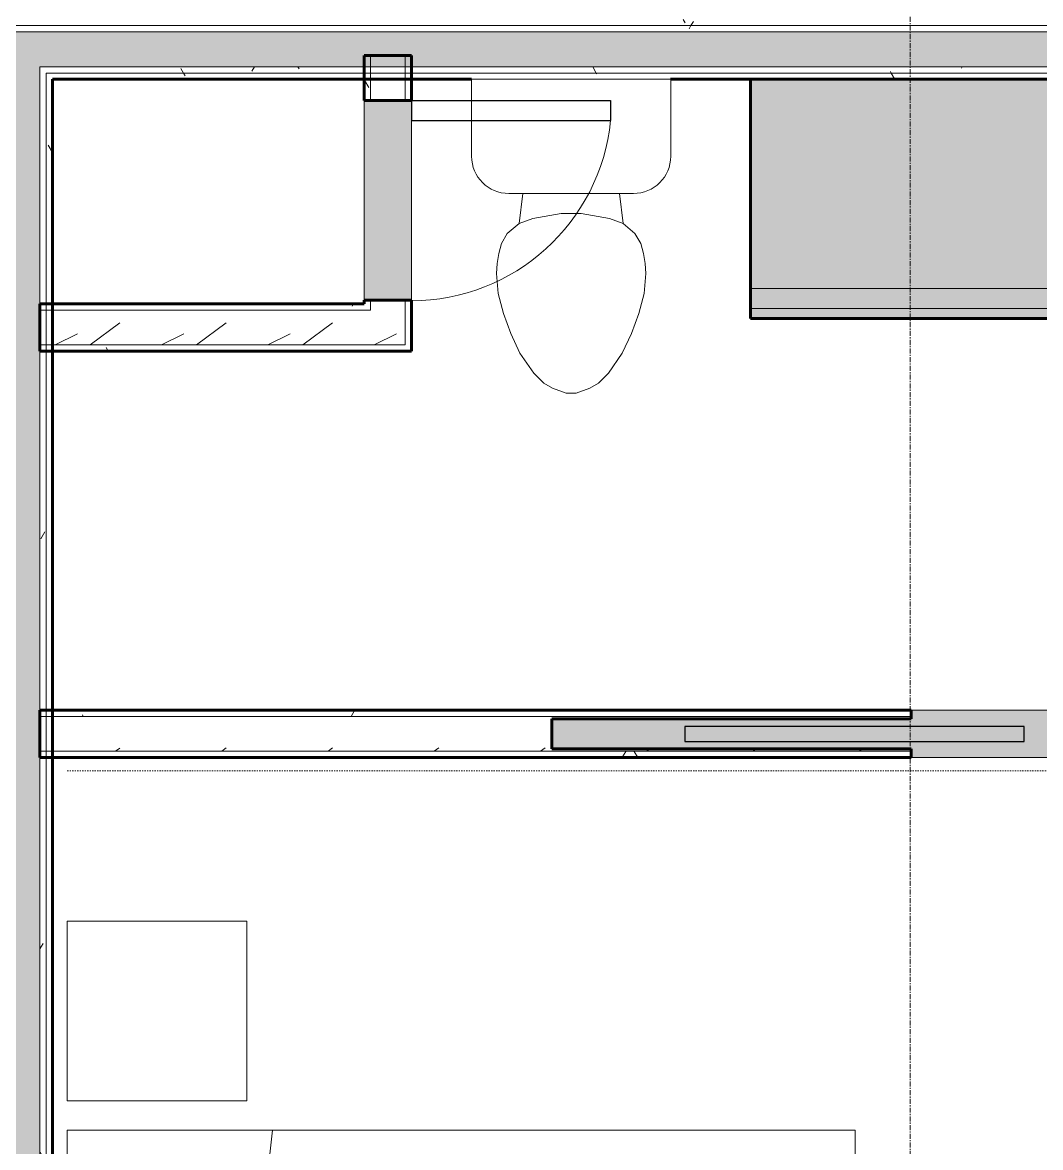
# Model space of a CAD drawing. Header units: inches. Extents: x -4061 to -1937, y 10959 to 12323.
# Drawn here: x -2916.3 to -2814.3, y 11536.2 to 11649 of the extents above; entities that cross this region are included whole.
import ezdxf

# ---------------------------------------------------------------- set-up
doc = ezdxf.new("R2010")
doc.units = ezdxf.units.IN
doc.header["$MEASUREMENT"] = 0
doc.linetypes.add('Dash', pattern=[0.25, 0.125, -0.125])
doc.linetypes.add('Grid Line 1_2_', pattern=[0.875, 0.5, -0.125, 0.125, -0.125])
for name, color, linetype, lineweight in [('0-1', 7, 'Continuous', 5), ('0-2', 250, 'Continuous', 9), ('A-DOOR-1', 250, 'Continuous', 9), ('A-DOOR-2', 50, 'Continuous', 30), ('A-WALL', 113, 'Continuous', 18), ('A-WALL-1', 8, 'Continuous', 5), ('A-WALL-2', 10, 'Continuous', 60), ('A-WALL-3', 7, 'Continuous', 18), ('A-WALL-PATT-1', 250, 'Continuous', 9), ('A-WALL-PATT-2', 253, 'Continuous', 9), ('A-WALL-PATT-4', 111, 'Continuous', 9), ('I-FURN-1', 250, 'Continuous', 9), ('I-FURN-HDLN-1', 250, 'Dash', 9), ('I-WALL-2', 2, 'Continuous', 60), ('P-SANR-FIXT-2', 250, 'Continuous', 9), ('Q-CASE-1', 9, 'Continuous', 9), ('Q-CASE-2', 10, 'Continuous', 60), ('Q-CASE-3', 250, 'Continuous', 9), ('S-GRID-1', 1, 'Grid Line 1_2_', 9)]:
    doc.layers.add(name, color=color, linetype=linetype, lineweight=lineweight)
pattern_1 = [(0, (0, 0), (20.48, 5.12), [0.845, -14.515, 0.845, -14.515, -81.92]), (0, (0, 0), (20.48, 5.12), [-30.72, 0.845, -29.875, 0.845, -14.515, -35.84]), (0, (0, 0), (20.48, 5.12), [-76.8, 0.845, -9.395, 0.845, -24.755]), (120, (7.68, 2.56), (-14.67405, 15.1762003), [0.845, -14.515, 0.845, -14.515, -81.92]), (120, (7.68, 2.56), (-14.67405, 15.1762003), [-30.72, 0.845, -29.875, 0.845, -14.515, -35.84]), (120, (7.68, 2.56), (-14.67405, 15.1762003), [-76.8, 0.845, -9.395, 0.845, -24.755]), (240, (10.24, 12.8), (-5.80595, -20.2962003), [0.845, -14.515, 0.845, -14.515, -81.92]), (240, (10.24, 12.8), (-5.80595, -20.2962003), [-30.72, 0.845, -29.875, 0.845, -14.515, -35.84]), (240, (10.24, 12.8), (-5.80595, -20.2962003), [-76.8, 0.845, -9.395, 0.845, -24.755])]
pattern_2 = [(216.87, (4.265, 10.662), (31.9871619, 21.32545714), [5.331, -47.981]), (206.565, (10.662, 7.464), (-10.662476, -10.6620098), [11.921, -11.921]), (198.435, (10.662, 2.132), (-21.32449365, -10.6625869), [6.744, -26.974])]
pattern_3 = [(161.57, (0.32, 0.32), (-2.560496185, -0.000537386), [0, -18.214, 2.022, 0]), (18.43, (-0.32, 0.32), (-2.560496185, 0.000537386), [0, -18.214, 2.022, 0]), (108.43, (0.32, 0.32), (1.27922091, -6.400876726), [6.07, -14.166]), (71.57, (-0.32, 0.32), (1.27922091, 6.400876726), [6.07, -14.166])]

# ---------------------------------------------------------------- blocks, each defined once
blk = doc.blocks.new('Pocket_Door_2385 - 34_ x 80_-1722045-ENLARGED RCP - 3RD FLOOR PLAN - EAST')
at = {"layer": 'A-DOOR-2'}
for p, q in [((-39.67, 0.75), (-39.67, -0.75)), ((-5.67, 0.75), (-39.67, 0.75)), ((-5.67, -0.75), (-5.67, 0.75)), ((-39.67, -0.75), (-5.67, -0.75))]:
    blk.add_line(p, q, dxfattribs=at)
blk = doc.blocks.new('Toilet-Domestic-3D - Toilet-Domestic-3D-1372870-ENLARGED RCP - 3RD FLOOR PLAN - EAST')
at = {"layer": 'P-SANR-FIXT-2'}
for p, q in [((-2.74, 11), (-1.87, 11.5)), ((-1.87, 11.5), (-0.5, 12)), ((-0.5, 12), (0.5, 12)), ((0.5, 12), (1.87, 11.5)), ((1.87, 11.5), (2.74, 11)), ((-3.74, 10), (-2.74, 11)), ((2.74, 11), (3.74, 10)), ((-5.13, 8), (-3.74, 10)), ((3.74, 10), (5.13, 8)), ((-6.06, 6), (-5.13, 8)), ((5.13, 8), (6.06, 6)), ((-6.79, 4), (-6.06, 6)), ((6.06, 6), (6.79, 4)), ((-7.33, 1.99), (-6.79, 4)), ((6.79, 4), (7.33, 1.99)), ((-7.5, 0), (-7.33, 1.99)), ((7.33, 1.99), (7.5, 0)), ((-7.41, -1), (-7.5, 0)), ((-7.24, -2), (-7.41, -1)), ((7.41, -1), (7.24, -2)), ((7.5, 0), (7.41, -1)), ((-6.97, -3), (-7.24, -2)), ((7.24, -2), (6.97, -3)), ((-6.4, -4), (-6.97, -3)), ((6.97, -3), (6.4, -4)), ((-5.21, -5), (-6.4, -4)), ((6.4, -4), (5.21, -5)), ((-3.84, -5.5), (-5.21, -5)), ((-4.86, -8.02), (-5.21, -5)), ((-1, -6), (-3.84, -5.5)), ((3.84, -5.5), (1, -6)), ((5.21, -5), (3.84, -5.5)), ((4.86, -8.02), (5.21, -5)), ((1, -6), (-1, -6)), ((6.25, -8.02), (-6.25, -8.02)), ((-9.98, -11.75), (-9.98, -19.48)), ((9.98, -19.48), (9.98, -11.75)), ((-9.98, -19.48), (9.98, -19.48))]:
    blk.add_line(p, q, dxfattribs=at)
for centre, start, end in [((-6.25, -11.75), 90, 180), ((6.25, -11.75), 0, 90)]:
    blk.add_arc(centre, 3.73, start, end, dxfattribs=at)
blk = doc.blocks.new('OD_CW_Base Cabinet - OD_CW_Base Cabinet-1913600-ENLARGED RCP - 3RD FLOOR PLAN - EAST')
at = {"layer": 'Q-CASE-1'}
for points in [[(8.65, -1), (59.14, -1), (59.14, 0), (0.74, 0), (0.74, -1), (0.99, -1)], [(8.65, -3), (59.14, -3), (59.14, -1), (0.74, -1), (0.74, -3), (0.99, -3)], [(0.74, -24), (59.14, -24), (59.14, -3), (0.74, -3), (0.74, -9.36)]]:
    blk.add_hatch(color=256, dxfattribs=at).paths.add_polyline_path(points, flags=0)
at = {"layer": 'Q-CASE-2'}
for p, q in [((0.74, -24), (0.74, 0)), ((0.74, 0), (59.14, 0)), ((59.14, 0), (59.14, -24)), ((59.14, -24), (0.74, -24))]:
    blk.add_line(p, q, dxfattribs=at)
at = {"layer": 'Q-CASE-3'}
for p, q in [((0.74, 0), (0.74, -1)), ((59.14, 0), (0.74, 0)), ((59.14, -1), (0.74, -1)), ((0.74, -1), (0.74, -3)), ((59.14, -1), (0.74, -1)), ((59.14, -1), (59.14, 0)), ((59.14, -3), (59.14, -1)), ((0.74, -3), (0.74, -24)), ((59.14, -3), (0.74, -3)), ((59.14, -24), (59.14, -3)), ((59.14, -24), (0.74, -24))]:
    blk.add_line(p, q, dxfattribs=at)
blk = doc.blocks.new('Single-Flush - CLOSET-1720256-ENLARGED RCP - 3RD FLOOR PLAN - EAST')
at = {"layer": 'A-DOOR-1'}
blk.add_arc((10, -2.37), 20.07, 180, 264.2799, dxfattribs=at)
at = {"layer": 'A-DOOR-2'}
for p, q in [((8, -2.37), (8, -22.34)), ((10, -2.37), (8, -2.37)), ((10, -2.37), (10, -22.34)), ((10, -22.34), (8, -22.34))]:
    blk.add_line(p, q, dxfattribs=at)
blk = doc.blocks.new('Bed-Standard - Queen 60_ x 79_-1433484-ENLARGED RCP - 3RD FLOOR PLAN - EAST')
at = {"layer": 'I-FURN-1'}
for p, q in [((-19.31, 41.3), (40.69, 41.3)), ((-19.31, -37.7), (-19.31, 41.3)), ((40.69, -23.7), (-19.31, -17.13)), ((40.69, -37.7), (-19.31, -37.7))]:
    blk.add_line(p, q, dxfattribs=at)
at = {"layer": 'I-FURN-HDLN-1'}
blk.add_line((-55.31, -37.7), (-55.31, 77.3), dxfattribs=at)
blk = doc.blocks.new('Table-Night Stand - 18_ x 18_ x 24_-1372838-ENLARGED RCP - 3RD FLOOR PLAN - EAST')
at = {"layer": 'I-FURN-1'}
for p, q in [((0.15, 0), (18.15, 0)), ((0.15, -18), (0.15, 0)), ((18.15, 0), (18.15, -18)), ((18.15, -18), (0.15, -18))]:
    blk.add_line(p, q, dxfattribs=at)
blk = doc.blocks.new('CTR - 1st Phase - Unit Layouts_rvt-1-ENLARGED RCP - 3RD FLOOR PLAN - EAST')
at = {"layer": 'A-WALL-1'}
for points in [[(-2877.32, 11621.2), (-2877.32, 11641.2), (-2882.07, 11641.2), (-2882.07, 11621.2), (-2877.95, 11621.2)], [(-2798.41, 11575.33), (-2793.25, 11575.33), (-2793.25, 11580.08), (-2827.25, 11580.08), (-2827.25, 11579.2), (-2863.25, 11579.2), (-2863.25, 11576.2), (-2827.25, 11576.2), (-2827.25, 11575.33)]]:
    blk.add_hatch(color=256, dxfattribs=at).paths.add_polyline_path(points, flags=0)
at = {"layer": 'A-WALL-PATT-1'}
h = blk.add_hatch(dxfattribs=at)
h.set_pattern_fill('FP_1', color=256, style=0, pattern_type=2)
h.set_pattern_definition(pattern_1)
h.paths.add_polyline_path([(-2882.07, 11620.83), (-2881.45, 11620.83), (-2881.45, 11621.2), (-2882.07, 11621.2)], flags=0)
h.paths.add_polyline_path([(-2881.45, 11641.2), (-2881.45, 11643.34), (-2882.07, 11643.34), (-2882.07, 11641.2)], flags=0)
h = blk.add_hatch(dxfattribs=at)
h.set_pattern_fill('FP_1', color=256, style=0, pattern_type=2)
h.set_pattern_definition(pattern_1)
h.paths.add_polyline_path([(-2877.32, 11616.7), (-2877.32, 11621.2), (-2877.95, 11621.2), (-2877.95, 11616.7)], flags=0)
h.paths.add_polyline_path([(-2877.95, 11641.2), (-2877.32, 11641.2), (-2877.32, 11643.34), (-2877.95, 11643.34)], flags=0)
h = blk.add_hatch(dxfattribs=at)
h.set_pattern_fill('FP_1', color=256, style=0, pattern_type=2)
h.set_pattern_definition(pattern_1)
h.paths.add_polyline_path([(-2881.45, 11620.2), (-2881.45, 11620.83), (-2913.32, 11620.83), (-2913.32, 11620.2), (-2882.07, 11620.2)], flags=0)
h = blk.add_hatch(dxfattribs=at)
h.set_pattern_fill('FP_1', color=256, style=0, pattern_type=2)
h.set_pattern_definition(pattern_1)
h.paths.add_polyline_path([(-2890.38, 11616.08), (-2877.32, 11616.08), (-2877.32, 11616.7), (-2913.32, 11616.7), (-2913.32, 11616.08)], flags=0)
h = blk.add_hatch(dxfattribs=at)
h.set_pattern_fill('FP_1', color=256, style=0, pattern_type=2)
h.set_pattern_definition(pattern_1)
h.paths.add_polyline_path([(-2784.92, 11579.45), (-2784.92, 11580.08), (-2793.25, 11580.08), (-2793.25, 11579.45), (-2784.93, 11579.45)], flags=0)
h.paths.add_polyline_path([(-2860.76, 11579.45), (-2827.25, 11579.45), (-2827.25, 11580.08), (-2913.32, 11580.08), (-2913.32, 11579.45), (-2863.25, 11579.45)], flags=0)
h = blk.add_hatch(dxfattribs=at)
h.set_pattern_fill('FP_1', color=256, style=0, pattern_type=2)
h.set_pattern_definition(pattern_1)
h.paths.add_polyline_path([(-2784.92, 11575.33), (-2784.92, 11575.95), (-2793.25, 11575.95), (-2793.25, 11575.33)], flags=0)
h.paths.add_polyline_path([(-2827.25, 11575.33), (-2827.25, 11575.95), (-2913.32, 11575.94), (-2913.32, 11575.33), (-2859.73, 11575.33)], flags=0)
at = {"layer": 'A-WALL-PATT-2'}
h = blk.add_hatch(dxfattribs=at)
h.set_pattern_fill('FP_2', color=256, style=0, pattern_type=2)
h.set_pattern_definition(pattern_2)
h.paths.add_polyline_path([(-2881.45, 11620.2), (-2877.95, 11620.2), (-2877.95, 11621.2), (-2881.45, 11621.2), (-2881.45, 11620.83)], flags=0)
h.paths.add_polyline_path([(-2878.97, 11641.2), (-2877.95, 11641.2), (-2877.95, 11643.34), (-2881.45, 11643.34), (-2881.45, 11641.2)], flags=0)
h = blk.add_hatch(dxfattribs=at)
h.set_pattern_fill('FP_2', color=256, style=0, pattern_type=2)
h.set_pattern_definition(pattern_2)
h.paths.add_polyline_path([(-2913.32, 11616.7), (-2877.95, 11616.7), (-2877.95, 11620.2), (-2913.32, 11620.2), (-2913.32, 11616.84)], flags=0)
h = blk.add_hatch(dxfattribs=at)
h.set_pattern_fill('FP_2', color=256, style=0, pattern_type=2)
h.set_pattern_definition(pattern_2)
h.paths.add_polyline_path([(-2793.25, 11575.95), (-2784.3, 11575.95), (-2784.3, 11579.45), (-2793.25, 11579.45), (-2793.25, 11579.2)], flags=0)
h.paths.add_polyline_path([(-2893.85, 11575.95), (-2827.25, 11575.95), (-2827.25, 11576.2), (-2863.25, 11576.2), (-2863.25, 11579.2), (-2827.25, 11579.2), (-2827.25, 11579.45), (-2913.32, 11579.45), (-2913.32, 11575.95), (-2911.85, 11575.95)], flags=0)
at = {"layer": 'A-WALL-2'}
for p, q in [((-2882.07, 11641.2), (-2882.07, 11645.71)), ((-2882.07, 11645.71), (-2877.32, 11645.71)), ((-2877.32, 11645.71), (-2877.32, 11641.2)), ((-2877.32, 11641.2), (-2882.07, 11641.2)), ((-2914.57, 11616.08), (-2914.57, 11620.83)), ((-2914.57, 11620.83), (-2882.07, 11620.83)), ((-2882.07, 11620.83), (-2882.07, 11621.2)), ((-2882.07, 11621.2), (-2877.32, 11621.2)), ((-2877.32, 11621.2), (-2877.32, 11620.83)), ((-2877.32, 11620.83), (-2877.32, 11616.7)), ((-2877.32, 11616.7), (-2877.32, 11616.08)), ((-2877.32, 11616.08), (-2914.57, 11616.08)), ((-2914.57, 11580.08), (-2827.25, 11580.08)), ((-2914.57, 11575.33), (-2914.57, 11580.08)), ((-2827.25, 11580.08), (-2827.25, 11579.2)), ((-2827.25, 11579.2), (-2863.25, 11579.2)), ((-2863.25, 11579.2), (-2863.25, 11576.2)), ((-2863.25, 11576.2), (-2827.25, 11576.2)), ((-2827.25, 11576.2), (-2827.25, 11575.33)), ((-2827.25, 11575.33), (-2914.57, 11575.33))]:
    blk.add_line(p, q, dxfattribs=at)
at = {"layer": 'A-WALL-3'}
for p, q in [((-2881.45, 11645.71), (-2881.45, 11641.2)), ((-2877.95, 11645.71), (-2877.95, 11641.2)), ((-2882.07, 11641.2), (-2882.07, 11621.2)), ((-2877.32, 11621.2), (-2877.32, 11641.2)), ((-2881.45, 11621.2), (-2881.45, 11620.83)), ((-2881.45, 11620.2), (-2881.45, 11620.83)), ((-2877.95, 11621.2), (-2877.95, 11620.83)), ((-2877.95, 11620.2), (-2877.95, 11620.83)), ((-2914.57, 11620.2), (-2881.45, 11620.2)), ((-2877.95, 11616.7), (-2877.95, 11620.2)), ((-2914.57, 11616.7), (-2877.95, 11616.7)), ((-2793.25, 11580.08), (-2827.25, 11580.08)), ((-2827.25, 11579.45), (-2914.57, 11579.45)), ((-2827.25, 11575.95), (-2914.57, 11575.95)), ((-2827.25, 11575.33), (-2793.25, 11575.33))]:
    blk.add_line(p, q, dxfattribs=at)
at = {"layer": '0-2'}
for name, p, rotation in [('Toilet-Domestic-3D - Toilet-Domestic-3D-1372870-ENLARGED RCP - 3RD FLOOR PLAN - EAST', (-2861.32, 11623.86), 180), ('OD_CW_Base Cabinet - OD_CW_Base Cabinet-1913600-ENLARGED RCP - 3RD FLOOR PLAN - EAST', (-2784.19, 11619.34), 180), ('Single-Flush - CLOSET-1720256-ENLARGED RCP - 3RD FLOOR PLAN - EAST', (-2879.7, 11631.2), 90.00000000000966), ('Bed-Standard - Queen 60_ x 79_-1433484-ENLARGED RCP - 3RD FLOOR PLAN - EAST', (-2874.14, 11518.67), 270.0000000000165), ('Table-Night Stand - 18_ x 18_ x 24_-1372838-ENLARGED RCP - 3RD FLOOR PLAN - EAST', (-2893.85, 11559.06), 270.0000000000165)]:
    blk.add_blockref(name, p, dxfattribs=dict(at, rotation=rotation))
blk.add_blockref('Pocket_Door_2385 - 34_ x 80_-1722045-ENLARGED RCP - 3RD FLOOR PLAN - EAST', (-2810.25, 11577.7), dxfattribs=at)
blk = doc.blocks.new('CTR - 1st Phase - Shell_rvt-1-ENLARGED RCP - 3RD FLOOR PLAN - EAST')
at = {"layer": 'S-GRID-1'}
blk.add_line((-2827.32, 10958.72), (-2827.32, 12290.35), dxfattribs=at)

msp = doc.modelspace()

# ---------------------------------------------------------------- hatches: boundary and pattern name
at = {"layer": 'A-WALL-PATT-4'}
h = msp.add_hatch(dxfattribs=at)
h.set_pattern_fill('FP_1', color=256, style=0, pattern_type=2)
h.set_pattern_definition(pattern_1)
h.paths.add_polyline_path([(-2921.04, 11648.71), (-2778.92, 11648.71), (-2778.92, 11649.34), (-3018.92, 11649.34), (-3018.92, 11648.96), (-3024.3, 11648.96), (-3024.3, 11648.71), (-2982.36, 11648.71)], flags=0)
h = msp.add_hatch(dxfattribs=at)
h.set_pattern_fill('FP_1', color=256, style=0, pattern_type=2)
h.set_pattern_definition(pattern_1)
h.paths.add_polyline_path([(-2921.04, 11648.09), (-2779.55, 11648.09), (-2779.55, 11648.71), (-3023.67, 11648.71), (-3023.67, 11648.09), (-2982.36, 11648.09)], flags=0)
h = msp.add_hatch(dxfattribs=at)
h.set_pattern_fill('FP_4', color=256, style=0, pattern_type=2)
h.set_pattern_definition(pattern_3)
h.paths.add_polyline_path([(-2918.07, 11644.59), (-2780.17, 11644.59), (-2780.17, 11648.09), (-3020.17, 11648.09), (-3020.17, 11644.59), (-2919.32, 11644.59)], flags=0)
h = msp.add_hatch(dxfattribs=at)
h.set_pattern_fill('FP_1', color=256, style=0, pattern_type=2)
h.set_pattern_definition(pattern_1)
h.paths.add_polyline_path([(-3019.55, 11643.96), (-2918.07, 11643.96), (-2918.07, 11644.59), (-3019.55, 11644.59), (-3019.55, 11643.97)], flags=0)
h.paths.add_polyline_path([(-2784.92, 11643.96), (-2783.67, 11643.96), (-2783.67, 11644.59), (-2914.57, 11644.59), (-2914.57, 11643.96), (-2798.41, 11643.96)], flags=0)
h = msp.add_hatch(dxfattribs=at)
h.set_pattern_fill('FP_4', color=256, style=0, pattern_type=2)
h.set_pattern_definition(pattern_3)
h.paths.add_polyline_path([(-2918.07, 11255.36), (-2914.57, 11255.36), (-2914.57, 11644.59), (-2918.07, 11644.59), (-2918.07, 11255.83)], flags=0)
h = msp.add_hatch(dxfattribs=at)
h.set_pattern_fill('FP_1', color=256, style=0, pattern_type=2)
h.set_pattern_definition(pattern_1)
h.paths.add_polyline_path([(-2913.32, 11643.34), (-2784.3, 11643.34), (-2784.3, 11643.96), (-2913.95, 11643.96), (-2913.95, 11643.34)], flags=0)
h.paths.add_polyline_path([(-3014.07, 11643.34), (-2918.7, 11643.34), (-2918.7, 11643.96), (-3018.92, 11643.96), (-3018.92, 11643.34)], flags=0)
h = msp.add_hatch(dxfattribs=at)
h.set_pattern_fill('FP_1', color=256, style=0, pattern_type=2)
h.set_pattern_definition(pattern_1)
h.paths.add_polyline_path([(-2914.57, 11255.64), (-2913.95, 11255.64), (-2913.95, 11449.85), (-2914.57, 11449.85), (-2914.57, 11255.83)], flags=0)
h.paths.add_polyline_path([(-2913.95, 11453.35), (-2913.95, 11643.96), (-2914.57, 11643.96), (-2914.57, 11453.35), (-2914.25, 11453.35)], flags=0)
h = msp.add_hatch(dxfattribs=at)
h.set_pattern_fill('FP_1', color=256, style=0, pattern_type=2)
h.set_pattern_definition(pattern_1)
h.paths.add_polyline_path([(-2913.32, 11255.64), (-2913.32, 11354.99), (-2913.95, 11354.99), (-2913.95, 11255.64), (-2913.38, 11255.64)], flags=0)
h.paths.add_polyline_path([(-2913.95, 11378.99), (-2913.32, 11378.99), (-2913.32, 11449.85), (-2913.95, 11449.85), (-2913.95, 11399.04)], flags=0)
h.paths.add_polyline_path([(-2913.95, 11453.35), (-2913.32, 11453.35), (-2913.32, 11643.34), (-2913.95, 11643.34), (-2913.95, 11474.21)], flags=0)

# ---------------------------------------------------------------- linework, layer by layer
at = {"layer": 'A-WALL'}
for p, q in [((-3024.3, 11648.71), (-2779.55, 11648.71)), ((-3023.67, 11648.09), (-2780.17, 11648.09)), ((-2914.57, 11644.59), (-2914.57, 11255.36)), ((-2914.57, 11644.59), (-2783.67, 11644.59)), ((-2913.95, 11643.96), (-2913.95, 11378.99)), ((-2913.95, 11643.96), (-2784.3, 11643.96))]:
    msp.add_line(p, q, dxfattribs=at)
at = {"layer": 'I-WALL-2'}
for p, q in [((-2913.32, 11643.34), (-2913.32, 11449.23)), ((-2871.3, 11643.34), (-2913.32, 11643.34)), ((-2843.32, 11643.34), (-2851.35, 11643.34))]:
    msp.add_line(p, q, dxfattribs=at)

# ---------------------------------------------------------------- block references
at = {"layer": '0-1'}
for name in ['CTR - 1st Phase - Shell_rvt-1-ENLARGED RCP - 3RD FLOOR PLAN - EAST', 'CTR - 1st Phase - Unit Layouts_rvt-1-ENLARGED RCP - 3RD FLOOR PLAN - EAST']:
    msp.add_blockref(name, (0, 0), dxfattribs=at)

doc.saveas('drawing.dxf')
